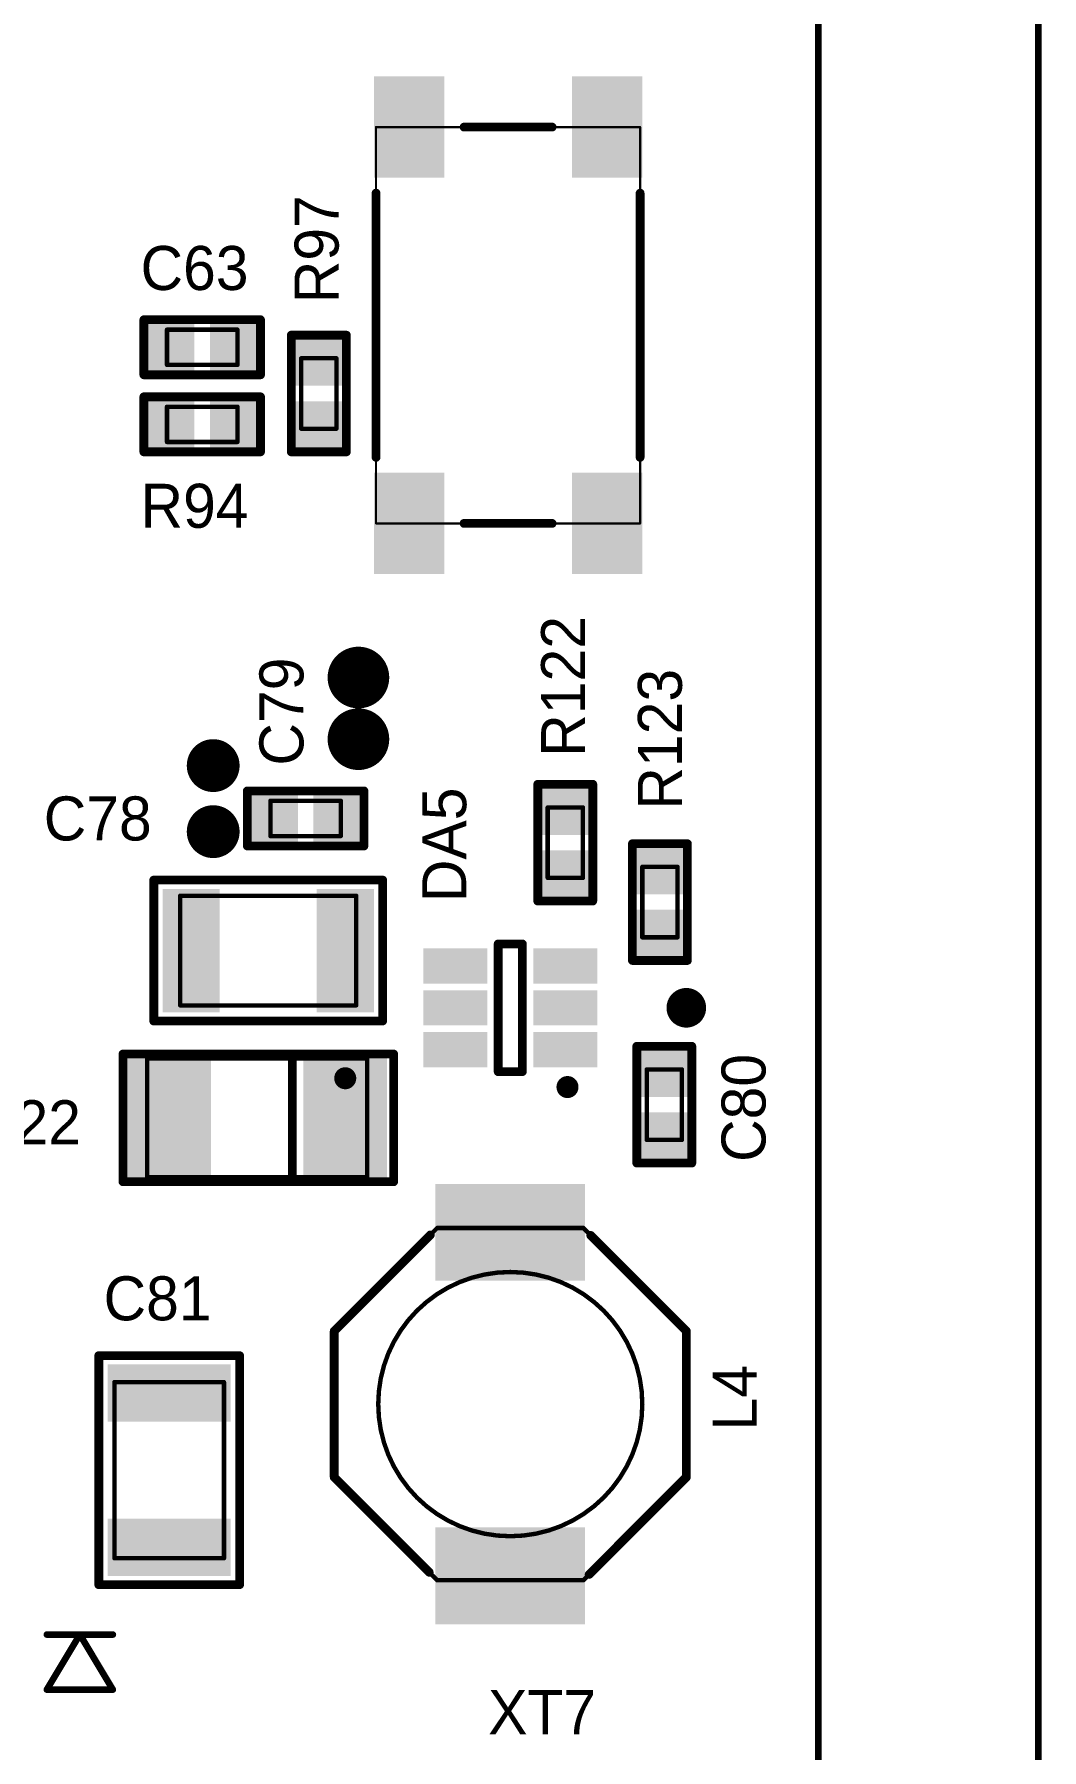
# Model space of a CAD drawing. Header units: millimetres. Extents: x 401 to 511, y 209 to 411.
# Drawn here: x 488.04 to 510.93, y 241.1 to 280.06 of the extents above; entities that cross this region are included whole.
import ezdxf

# ---------------------------------------------------------------- set-up
doc = ezdxf.new("R2010")
doc.units = ezdxf.units.MM
for name, color, linetype in [('BottomSolder', 6, 'Continuous'), ('KeepOutLayer', 6, 'Continuous'), ('Mechanical1', 6, 'Continuous'), ('MultiLayer', 9, 'Continuous'), ('TopOverlay', 2, 'Continuous'), ('TopSolder', 216, 'Continuous')]:
    doc.layers.add(name, color=color, linetype=linetype)

msp = doc.modelspace()

# ---------------------------------------------------------------- linework, layer by layer
at = {"layer": 'BottomSolder'}
for points, const_width in [([(495.05, 265.448, 1), (495.75, 265.448, 1)], 0.7), ([(495.05, 264.048, 1), (495.75, 264.048, 1)], 0.7), ([(491.8, 263.448, 1), (492.4, 263.448, 1)], 0.6), ([(491.8, 261.948, 1), (492.4, 261.948, 1)], 0.6), ([(502.625, 257.948, 1), (503.075, 257.948, 1)], 0.45)]:
    msp.add_lwpolyline(points, format="xyb", close=True, dxfattribs=dict(at, const_width=const_width))
at = {"layer": 'KeepOutLayer', "const_width": 0.15}
for points in [[(505.85, 210.448), (505.85, 410.448)], [(510.85, 210.448), (510.85, 410.448)]]:
    msp.add_lwpolyline(points, dxfattribs=at)
at = {"layer": 'Mechanical1'}
for points, const_width in [([(495.8, 277.948), (501.8, 277.948)], 0.05), ([(495.8, 268.948), (495.8, 277.948)], 0.05), ([(501.8, 268.948), (501.8, 277.948)], 0.05), ([(491.05, 273.348), (492.65, 273.348)], 0.1), ([(491.05, 272.547), (491.05, 273.348)], 0.1), ([(492.65, 272.547), (492.65, 273.348)], 0.1), ([(494.1, 272.698), (494.9, 272.698)], 0.1), ([(494.1, 271.098), (494.1, 272.698)], 0.1), ([(494.9, 271.098), (494.9, 272.698)], 0.1), ([(491.05, 272.547), (492.65, 272.547)], 0.1), ([(491.05, 270.797), (491.05, 271.598)], 0.1), ([(491.05, 271.598), (492.65, 271.598)], 0.1), ([(492.65, 270.797), (492.65, 271.598)], 0.1), ([(494.1, 271.098), (494.9, 271.098)], 0.1), ([(491.05, 270.797), (492.65, 270.797)], 0.1), ([(495.8, 268.948), (501.8, 268.948)], 0.05), ([(493.4, 261.848), (493.4, 262.648)], 0.1), ([(493.4, 262.648), (495, 262.648)], 0.1), ([(495, 261.848), (495, 262.648)], 0.1), ([(499.7, 260.898), (499.7, 262.498)], 0.1), ([(499.7, 262.498), (500.5, 262.498)], 0.1), ([(500.5, 260.898), (500.5, 262.498)], 0.1), ([(493.4, 261.848), (495, 261.848)], 0.1), ([(501.85, 259.548), (501.85, 261.148)], 0.1), ([(501.85, 261.148), (502.65, 261.148)], 0.1), ([(502.65, 259.548), (502.65, 261.148)], 0.1), ([(499.7, 260.898), (500.5, 260.898)], 0.1), ([(491.35, 260.492), (495.35, 260.492)], 0.1), ([(491.35, 258.003), (491.35, 260.492)], 0.1), ([(495.35, 258.003), (495.35, 260.492)], 0.1), ([(501.85, 259.548), (502.65, 259.548)], 0.1), ([(491.35, 258.003), (495.35, 258.003)], 0.1), ([(490.6, 254.098), (490.6, 256.798)], 0.1), ([(490.6, 256.798), (495.6, 256.798)], 0.1), ([(495.6, 254.098), (495.6, 256.798)], 0.1), ([(501.95, 254.948), (501.95, 256.548)], 0.1), ([(501.95, 256.548), (502.75, 256.548)], 0.1), ([(502.75, 254.948), (502.75, 256.548)], 0.1), ([(501.95, 254.948), (502.75, 254.948)], 0.1), ([(490.6, 254.098), (495.6, 254.098)], 0.1), ([(494.85, 250.608), (497.19, 252.948)], 0.1), ([(497.19, 252.948), (500.51, 252.948)], 0.1), ([(500.51, 252.948), (502.85, 250.608)], 0.1), ([(494.85, 247.288), (494.85, 250.608)], 0.1), ([(502.85, 247.288), (502.85, 250.608)], 0.1), ([(489.856, 245.447), (489.856, 249.448)], 0.1), ([(489.856, 249.448), (492.345, 249.448)], 0.1), ([(492.345, 245.447), (492.345, 249.448)], 0.1), ([(494.85, 247.288), (497.19, 244.948)], 0.1), ([(500.51, 244.948), (502.85, 247.288)], 0.1), ([(489.856, 245.447), (492.345, 245.447)], 0.1), ([(497.19, 244.948), (500.51, 244.948)], 0.1)]:
    msp.add_lwpolyline(points, dxfattribs=dict(at, const_width=const_width))
for points, const_width in [([(495.787, 277.948, 1), (495.812, 277.948, 1)], 0.025), ([(495.787, 277.948, 1), (495.812, 277.948, 1)], 0.025), ([(501.787, 277.948, 1), (501.812, 277.948, 1)], 0.025), ([(501.787, 277.948, 1), (501.812, 277.948, 1)], 0.025), ([(491.025, 273.348, 1), (491.075, 273.348, 1)], 0.05), ([(491.025, 273.348, 1), (491.075, 273.348, 1)], 0.05), ([(492.625, 273.348, 1), (492.675, 273.348, 1)], 0.05), ([(492.625, 273.348, 1), (492.675, 273.348, 1)], 0.05), ([(494.075, 272.698, 1), (494.125, 272.698, 1)], 0.05), ([(494.075, 272.698, 1), (494.125, 272.698, 1)], 0.05), ([(494.875, 272.698, 1), (494.925, 272.698, 1)], 0.05), ([(494.875, 272.698, 1), (494.925, 272.698, 1)], 0.05), ([(491.025, 272.547, 1), (491.075, 272.547, 1)], 0.05), ([(491.025, 272.547, 1), (491.075, 272.547, 1)], 0.05), ([(492.625, 272.547, 1), (492.675, 272.547, 1)], 0.05), ([(492.625, 272.547, 1), (492.675, 272.547, 1)], 0.05), ([(491.025, 271.598, 1), (491.075, 271.598, 1)], 0.05), ([(491.025, 271.598, 1), (491.075, 271.598, 1)], 0.05), ([(492.625, 271.598, 1), (492.675, 271.598, 1)], 0.05), ([(492.625, 271.598, 1), (492.675, 271.598, 1)], 0.05), ([(494.075, 271.098, 1), (494.125, 271.098, 1)], 0.05), ([(494.075, 271.098, 1), (494.125, 271.098, 1)], 0.05), ([(494.875, 271.098, 1), (494.925, 271.098, 1)], 0.05), ([(494.875, 271.098, 1), (494.925, 271.098, 1)], 0.05), ([(491.025, 270.797, 1), (491.075, 270.797, 1)], 0.05), ([(491.025, 270.797, 1), (491.075, 270.797, 1)], 0.05), ([(492.625, 270.797, 1), (492.675, 270.797, 1)], 0.05), ([(492.625, 270.797, 1), (492.675, 270.797, 1)], 0.05), ([(495.787, 268.948, 1), (495.812, 268.948, 1)], 0.025), ([(495.787, 268.948, 1), (495.812, 268.948, 1)], 0.025), ([(501.787, 268.948, 1), (501.812, 268.948, 1)], 0.025), ([(501.787, 268.948, 1), (501.812, 268.948, 1)], 0.025), ([(493.375, 262.648, 1), (493.425, 262.648, 1)], 0.05), ([(493.375, 262.648, 1), (493.425, 262.648, 1)], 0.05), ([(494.975, 262.648, 1), (495.025, 262.648, 1)], 0.05), ([(494.975, 262.648, 1), (495.025, 262.648, 1)], 0.05), ([(499.675, 262.498, 1), (499.725, 262.498, 1)], 0.05), ([(499.675, 262.498, 1), (499.725, 262.498, 1)], 0.05), ([(500.475, 262.498, 1), (500.525, 262.498, 1)], 0.05), ([(500.475, 262.498, 1), (500.525, 262.498, 1)], 0.05), ([(493.375, 261.848, 1), (493.425, 261.848, 1)], 0.05), ([(493.375, 261.848, 1), (493.425, 261.848, 1)], 0.05), ([(494.975, 261.848, 1), (495.025, 261.848, 1)], 0.05), ([(494.975, 261.848, 1), (495.025, 261.848, 1)], 0.05), ([(501.825, 261.148, 1), (501.875, 261.148, 1)], 0.05), ([(501.825, 261.148, 1), (501.875, 261.148, 1)], 0.05), ([(502.625, 261.148, 1), (502.675, 261.148, 1)], 0.05), ([(502.625, 261.148, 1), (502.675, 261.148, 1)], 0.05), ([(499.675, 260.898, 1), (499.725, 260.898, 1)], 0.05), ([(499.675, 260.898, 1), (499.725, 260.898, 1)], 0.05), ([(500.475, 260.898, 1), (500.525, 260.898, 1)], 0.05), ([(500.475, 260.898, 1), (500.525, 260.898, 1)], 0.05), ([(491.325, 260.492, 1), (491.375, 260.492, 1)], 0.05), ([(491.325, 260.492, 1), (491.375, 260.492, 1)], 0.05), ([(495.325, 260.492, 1), (495.375, 260.492, 1)], 0.05), ([(495.325, 260.492, 1), (495.375, 260.492, 1)], 0.05), ([(501.825, 259.548, 1), (501.875, 259.548, 1)], 0.05), ([(501.825, 259.548, 1), (501.875, 259.548, 1)], 0.05), ([(502.625, 259.548, 1), (502.675, 259.548, 1)], 0.05), ([(502.625, 259.548, 1), (502.675, 259.548, 1)], 0.05), ([(491.325, 258.003, 1), (491.375, 258.003, 1)], 0.05), ([(491.325, 258.003, 1), (491.375, 258.003, 1)], 0.05), ([(495.325, 258.003, 1), (495.375, 258.003, 1)], 0.05), ([(495.325, 258.003, 1), (495.375, 258.003, 1)], 0.05), ([(490.575, 256.798, 1), (490.625, 256.798, 1)], 0.05), ([(490.575, 256.798, 1), (490.625, 256.798, 1)], 0.05), ([(495.575, 256.798, 1), (495.625, 256.798, 1)], 0.05), ([(495.575, 256.798, 1), (495.625, 256.798, 1)], 0.05), ([(494.975, 256.348, 1), (495.225, 256.348, 1)], 0.25), ([(501.925, 256.548, 1), (501.975, 256.548, 1)], 0.05), ([(501.925, 256.548, 1), (501.975, 256.548, 1)], 0.05), ([(502.725, 256.548, 1), (502.775, 256.548, 1)], 0.05), ([(502.725, 256.548, 1), (502.775, 256.548, 1)], 0.05), ([(501.925, 254.948, 1), (501.975, 254.948, 1)], 0.05), ([(501.925, 254.948, 1), (501.975, 254.948, 1)], 0.05), ([(502.725, 254.948, 1), (502.775, 254.948, 1)], 0.05), ([(502.725, 254.948, 1), (502.775, 254.948, 1)], 0.05), ([(490.575, 254.098, 1), (490.625, 254.098, 1)], 0.05), ([(490.575, 254.098, 1), (490.625, 254.098, 1)], 0.05), ([(495.575, 254.098, 1), (495.625, 254.098, 1)], 0.05), ([(495.575, 254.098, 1), (495.625, 254.098, 1)], 0.05), ([(497.165, 252.948, 1), (497.215, 252.948, 1)], 0.05), ([(497.165, 252.948, 1), (497.215, 252.948, 1)], 0.05), ([(500.485, 252.948, 1), (500.535, 252.948, 1)], 0.05), ([(500.485, 252.948, 1), (500.535, 252.948, 1)], 0.05), ([(501.85, 248.948, 1), (495.85, 248.948, 1)], 0.1), ([(494.825, 250.608, 1), (494.875, 250.608, 1)], 0.05), ([(494.825, 250.608, 1), (494.875, 250.608, 1)], 0.05), ([(502.825, 250.608, 1), (502.875, 250.608, 1)], 0.05), ([(502.825, 250.608, 1), (502.875, 250.608, 1)], 0.05), ([(489.831, 249.448, 1), (489.881, 249.448, 1)], 0.05), ([(489.831, 249.448, 1), (489.881, 249.448, 1)], 0.05), ([(492.32, 249.448, 1), (492.37, 249.448, 1)], 0.05), ([(492.32, 249.448, 1), (492.37, 249.448, 1)], 0.05), ([(495.825, 248.948, 1), (495.875, 248.948, 1)], 0.05), ([(501.825, 248.948, 1), (501.875, 248.948, 1)], 0.05), ([(494.825, 247.288, 1), (494.875, 247.288, 1)], 0.05), ([(494.825, 247.288, 1), (494.875, 247.288, 1)], 0.05), ([(502.825, 247.288, 1), (502.875, 247.288, 1)], 0.05), ([(502.825, 247.288, 1), (502.875, 247.288, 1)], 0.05), ([(489.831, 245.447, 1), (489.881, 245.447, 1)], 0.05), ([(489.831, 245.447, 1), (489.881, 245.447, 1)], 0.05), ([(492.32, 245.447, 1), (492.37, 245.447, 1)], 0.05), ([(492.32, 245.447, 1), (492.37, 245.447, 1)], 0.05), ([(497.165, 244.948, 1), (497.215, 244.948, 1)], 0.05), ([(497.165, 244.948, 1), (497.215, 244.948, 1)], 0.05), ([(500.485, 244.948, 1), (500.535, 244.948, 1)], 0.05), ([(500.485, 244.948, 1), (500.535, 244.948, 1)], 0.05)]:
    msp.add_lwpolyline(points, format="xyb", close=True, dxfattribs=dict(at, const_width=const_width))
at = {"layer": 'MultiLayer'}
for points, const_width in [([(495.1, 265.448, 1), (495.7, 265.448, 1)], 0.6), ([(495.1, 264.048, 1), (495.7, 264.048, 1)], 0.6), ([(491.85, 263.448, 1), (492.35, 263.448, 1)], 0.5), ([(491.85, 261.948, 1), (492.35, 261.948, 1)], 0.5), ([(502.675, 257.948, 1), (503.025, 257.948, 1)], 0.35)]:
    msp.add_lwpolyline(points, format="xyb", close=True, dxfattribs=dict(at, const_width=const_width))
at = {"layer": 'TopOverlay'}
for points, const_width in [([(497.8, 277.948), (499.8, 277.948)], 0.2), ([(495.8, 270.448), (495.8, 276.448)], 0.2), ([(501.8, 270.448), (501.8, 276.448)], 0.2), ([(490.525, 273.573), (493.175, 273.573)], 0.2), ([(490.525, 272.323), (490.525, 273.573)], 0.2), ([(493.175, 272.323), (493.175, 273.573)], 0.2), ([(493.875, 273.223), (495.125, 273.223)], 0.2), ([(493.875, 270.573), (493.875, 273.223)], 0.2), ([(495.125, 270.573), (495.125, 273.223)], 0.2), ([(490.525, 272.323), (493.175, 272.323)], 0.2), ([(490.525, 270.573), (490.525, 271.823)], 0.2), ([(490.525, 271.823), (493.175, 271.823)], 0.2), ([(493.175, 270.573), (493.175, 271.823)], 0.2), ([(490.525, 270.573), (493.175, 270.573)], 0.2), ([(493.875, 270.573), (495.125, 270.573)], 0.2), ([(497.8, 268.948), (499.8, 268.948)], 0.2), ([(492.875, 261.623), (492.875, 262.873)], 0.2), ([(492.875, 262.873), (495.525, 262.873)], 0.2), ([(495.525, 261.623), (495.525, 262.873)], 0.2), ([(499.475, 260.373), (499.475, 263.023)], 0.2), ([(499.475, 263.023), (500.725, 263.023)], 0.2), ([(500.725, 260.373), (500.725, 263.023)], 0.2), ([(492.875, 261.623), (495.525, 261.623)], 0.2), ([(501.625, 259.023), (501.625, 261.673)], 0.2), ([(501.625, 261.673), (502.875, 261.673)], 0.2), ([(502.875, 259.023), (502.875, 261.673)], 0.2), ([(490.75, 257.648), (490.75, 260.848)], 0.2), ([(490.75, 260.848), (495.95, 260.848)], 0.2), ([(495.95, 257.648), (495.95, 260.848)], 0.2), ([(499.475, 260.373), (500.725, 260.373)], 0.2), ([(498.575, 256.498), (498.575, 259.398)], 0.2), ([(498.575, 259.398), (499.125, 259.398)], 0.2), ([(499.125, 256.498), (499.125, 259.398)], 0.2), ([(501.625, 259.023), (502.875, 259.023)], 0.2), ([(490.75, 257.648), (495.95, 257.648)], 0.2), ([(501.725, 254.423), (501.725, 257.073)], 0.2), ([(501.725, 257.073), (502.975, 257.073)], 0.2), ([(502.975, 254.423), (502.975, 257.073)], 0.2), ([(490.05, 253.998), (490.05, 256.898)], 0.2), ([(490.05, 256.898), (496.2, 256.898)], 0.2), ([(493.9, 253.998), (493.9, 256.898)], 0.2), ([(496.2, 253.998), (496.2, 256.898)], 0.2), ([(498.575, 256.498), (499.125, 256.498)], 0.2), ([(501.725, 254.423), (502.975, 254.423)], 0.2), ([(490.05, 253.998), (496.2, 253.998)], 0.2), ([(494.85, 250.608), (497.033, 252.79)], 0.2), ([(500.68, 252.778), (502.85, 250.608)], 0.2), ([(494.85, 247.288), (494.85, 250.608)], 0.2), ([(502.85, 247.288), (502.85, 250.608)], 0.2), ([(489.5, 250.048), (492.7, 250.048)], 0.2), ([(489.5, 244.848), (489.5, 250.048)], 0.2), ([(492.7, 244.848), (492.7, 250.048)], 0.2), ([(494.85, 247.288), (497.007, 245.13)], 0.2), ([(500.642, 245.08), (502.85, 247.288)], 0.2), ([(489.5, 244.848), (492.7, 244.848)], 0.2), ([(488.32, 243.714), (489.82, 243.714)], 0.15), ([(488.32, 242.464), (489.07, 243.714)], 0.15), ([(489.07, 243.714), (489.82, 242.464)], 0.15), ([(488.32, 242.464), (489.82, 242.464)], 0.15)]:
    msp.add_lwpolyline(points, dxfattribs=dict(at, const_width=const_width))
for points, const_width in [([(497.75, 277.948, 1), (497.85, 277.948, 1)], 0.1), ([(499.75, 277.948, 1), (499.85, 277.948, 1)], 0.1), ([(495.75, 276.448, 1), (495.85, 276.448, 1)], 0.1), ([(501.75, 276.448, 1), (501.85, 276.448, 1)], 0.1), ([(490.475, 273.573, 1), (490.575, 273.573, 1)], 0.1), ([(490.475, 273.573, 1), (490.575, 273.573, 1)], 0.1), ([(493.125, 273.573, 1), (493.225, 273.573, 1)], 0.1), ([(493.125, 273.573, 1), (493.225, 273.573, 1)], 0.1), ([(493.825, 273.223, 1), (493.925, 273.223, 1)], 0.1), ([(493.825, 273.223, 1), (493.925, 273.223, 1)], 0.1), ([(495.075, 273.223, 1), (495.175, 273.223, 1)], 0.1), ([(495.075, 273.223, 1), (495.175, 273.223, 1)], 0.1), ([(490.475, 272.323, 1), (490.575, 272.323, 1)], 0.1), ([(490.475, 272.323, 1), (490.575, 272.323, 1)], 0.1), ([(493.125, 272.323, 1), (493.225, 272.323, 1)], 0.1), ([(493.125, 272.323, 1), (493.225, 272.323, 1)], 0.1), ([(490.475, 271.823, 1), (490.575, 271.823, 1)], 0.1), ([(490.475, 271.823, 1), (490.575, 271.823, 1)], 0.1), ([(493.125, 271.823, 1), (493.225, 271.823, 1)], 0.1), ([(493.125, 271.823, 1), (493.225, 271.823, 1)], 0.1), ([(490.475, 270.573, 1), (490.575, 270.573, 1)], 0.1), ([(490.475, 270.573, 1), (490.575, 270.573, 1)], 0.1), ([(493.125, 270.573, 1), (493.225, 270.573, 1)], 0.1), ([(493.125, 270.573, 1), (493.225, 270.573, 1)], 0.1), ([(493.825, 270.573, 1), (493.925, 270.573, 1)], 0.1), ([(493.825, 270.573, 1), (493.925, 270.573, 1)], 0.1), ([(495.075, 270.573, 1), (495.175, 270.573, 1)], 0.1), ([(495.075, 270.573, 1), (495.175, 270.573, 1)], 0.1), ([(495.75, 270.448, 1), (495.85, 270.448, 1)], 0.1), ([(501.75, 270.448, 1), (501.85, 270.448, 1)], 0.1), ([(497.75, 268.948, 1), (497.85, 268.948, 1)], 0.1), ([(499.75, 268.948, 1), (499.85, 268.948, 1)], 0.1), ([(492.825, 262.873, 1), (492.925, 262.873, 1)], 0.1), ([(492.825, 262.873, 1), (492.925, 262.873, 1)], 0.1), ([(495.475, 262.873, 1), (495.575, 262.873, 1)], 0.1), ([(495.475, 262.873, 1), (495.575, 262.873, 1)], 0.1), ([(499.425, 263.023, 1), (499.525, 263.023, 1)], 0.1), ([(499.425, 263.023, 1), (499.525, 263.023, 1)], 0.1), ([(500.675, 263.023, 1), (500.775, 263.023, 1)], 0.1), ([(500.675, 263.023, 1), (500.775, 263.023, 1)], 0.1), ([(492.825, 261.623, 1), (492.925, 261.623, 1)], 0.1), ([(492.825, 261.623, 1), (492.925, 261.623, 1)], 0.1), ([(495.475, 261.623, 1), (495.575, 261.623, 1)], 0.1), ([(495.475, 261.623, 1), (495.575, 261.623, 1)], 0.1), ([(501.575, 261.673, 1), (501.675, 261.673, 1)], 0.1), ([(501.575, 261.673, 1), (501.675, 261.673, 1)], 0.1), ([(502.825, 261.673, 1), (502.925, 261.673, 1)], 0.1), ([(502.825, 261.673, 1), (502.925, 261.673, 1)], 0.1), ([(490.7, 260.848, 1), (490.8, 260.848, 1)], 0.1), ([(490.7, 260.848, 1), (490.8, 260.848, 1)], 0.1), ([(495.9, 260.848, 1), (496, 260.848, 1)], 0.1), ([(495.9, 260.848, 1), (496, 260.848, 1)], 0.1), ([(499.425, 260.373, 1), (499.525, 260.373, 1)], 0.1), ([(499.425, 260.373, 1), (499.525, 260.373, 1)], 0.1), ([(500.675, 260.373, 1), (500.775, 260.373, 1)], 0.1), ([(500.675, 260.373, 1), (500.775, 260.373, 1)], 0.1), ([(498.525, 259.398, 1), (498.625, 259.398, 1)], 0.1), ([(498.525, 259.398, 1), (498.625, 259.398, 1)], 0.1), ([(499.075, 259.398, 1), (499.175, 259.398, 1)], 0.1), ([(499.075, 259.398, 1), (499.175, 259.398, 1)], 0.1), ([(501.575, 259.023, 1), (501.675, 259.023, 1)], 0.1), ([(501.575, 259.023, 1), (501.675, 259.023, 1)], 0.1), ([(502.825, 259.023, 1), (502.925, 259.023, 1)], 0.1), ([(502.825, 259.023, 1), (502.925, 259.023, 1)], 0.1), ([(490.7, 257.648, 1), (490.8, 257.648, 1)], 0.1), ([(490.7, 257.648, 1), (490.8, 257.648, 1)], 0.1), ([(495.9, 257.648, 1), (496, 257.648, 1)], 0.1), ([(495.9, 257.648, 1), (496, 257.648, 1)], 0.1), ([(501.675, 257.073, 1), (501.775, 257.073, 1)], 0.1), ([(501.675, 257.073, 1), (501.775, 257.073, 1)], 0.1), ([(502.925, 257.073, 1), (503.025, 257.073, 1)], 0.1), ([(502.925, 257.073, 1), (503.025, 257.073, 1)], 0.1), ([(490, 256.898, 1), (490.1, 256.898, 1)], 0.1), ([(490, 256.898, 1), (490.1, 256.898, 1)], 0.1), ([(493.85, 256.898, 1), (493.95, 256.898, 1)], 0.1), ([(496.15, 256.898, 1), (496.25, 256.898, 1)], 0.1), ([(496.15, 256.898, 1), (496.25, 256.898, 1)], 0.1), ([(498.525, 256.498, 1), (498.625, 256.498, 1)], 0.1), ([(498.525, 256.498, 1), (498.625, 256.498, 1)], 0.1), ([(499.075, 256.498, 1), (499.175, 256.498, 1)], 0.1), ([(499.075, 256.498, 1), (499.175, 256.498, 1)], 0.1), ([(500.275, 256.148, 1), (500.025, 256.148, 1)], 0.25), ([(499.962, 256.148, 1), (500.087, 256.148, 1)], 0.125), ([(500.212, 256.148, 1), (500.337, 256.148, 1)], 0.125), ([(501.675, 254.423, 1), (501.775, 254.423, 1)], 0.1), ([(501.675, 254.423, 1), (501.775, 254.423, 1)], 0.1), ([(502.925, 254.423, 1), (503.025, 254.423, 1)], 0.1), ([(502.925, 254.423, 1), (503.025, 254.423, 1)], 0.1), ([(490, 253.998, 1), (490.1, 253.998, 1)], 0.1), ([(490, 253.998, 1), (490.1, 253.998, 1)], 0.1), ([(493.85, 253.998, 1), (493.95, 253.998, 1)], 0.1), ([(496.15, 253.998, 1), (496.25, 253.998, 1)], 0.1), ([(496.15, 253.998, 1), (496.25, 253.998, 1)], 0.1), ([(496.983, 252.79, 1), (497.083, 252.79, 1)], 0.1), ([(500.63, 252.778, 1), (500.73, 252.778, 1)], 0.1), ([(494.8, 250.608, 1), (494.9, 250.608, 1)], 0.1), ([(494.8, 250.608, 1), (494.9, 250.608, 1)], 0.1), ([(502.8, 250.608, 1), (502.9, 250.608, 1)], 0.1), ([(502.8, 250.608, 1), (502.9, 250.608, 1)], 0.1), ([(489.45, 250.048, 1), (489.55, 250.048, 1)], 0.1), ([(489.45, 250.048, 1), (489.55, 250.048, 1)], 0.1), ([(492.65, 250.048, 1), (492.75, 250.048, 1)], 0.1), ([(492.65, 250.048, 1), (492.75, 250.048, 1)], 0.1), ([(494.8, 247.288, 1), (494.9, 247.288, 1)], 0.1), ([(494.8, 247.288, 1), (494.9, 247.288, 1)], 0.1), ([(502.8, 247.288, 1), (502.9, 247.288, 1)], 0.1), ([(502.8, 247.288, 1), (502.9, 247.288, 1)], 0.1), ([(496.957, 245.13, 1), (497.057, 245.13, 1)], 0.1), ([(500.592, 245.08, 1), (500.692, 245.08, 1)], 0.1), ([(489.45, 244.848, 1), (489.55, 244.848, 1)], 0.1), ([(489.45, 244.848, 1), (489.55, 244.848, 1)], 0.1), ([(492.65, 244.848, 1), (492.75, 244.848, 1)], 0.1), ([(492.65, 244.848, 1), (492.75, 244.848, 1)], 0.1), ([(488.283, 243.714, 1), (488.358, 243.714, 1)], 0.075), ([(489.033, 243.714, 1), (489.108, 243.714, 1)], 0.075), ([(489.033, 243.714, 1), (489.108, 243.714, 1)], 0.075), ([(489.783, 243.714, 1), (489.858, 243.714, 1)], 0.075), ([(488.283, 242.464, 1), (488.358, 242.464, 1)], 0.075), ([(488.283, 242.464, 1), (488.358, 242.464, 1)], 0.075), ([(489.783, 242.464, 1), (489.858, 242.464, 1)], 0.075), ([(489.783, 242.464, 1), (489.858, 242.464, 1)], 0.075)]:
    msp.add_lwpolyline(points, format="xyb", close=True, dxfattribs=dict(at, const_width=const_width))
at = {"layer": 'TopSolder'}
for points, const_width in [([(495.05, 265.448, 1), (495.75, 265.448, 1)], 0.7), ([(495.05, 264.048, 1), (495.75, 264.048, 1)], 0.7), ([(491.8, 263.448, 1), (492.4, 263.448, 1)], 0.6), ([(491.8, 261.948, 1), (492.4, 261.948, 1)], 0.6), ([(502.625, 257.948, 1), (503.075, 257.948, 1)], 0.45)]:
    msp.add_lwpolyline(points, format="xyb", close=True, dxfattribs=dict(at, const_width=const_width))
for points in [[(497.35, 276.798), (497.35, 279.098), (495.75, 276.798), (495.75, 279.098)], [(501.85, 276.798), (501.85, 279.098), (500.25, 276.798), (500.25, 279.098)], [(490.625, 273.473), (490.625, 272.423), (491.675, 273.473), (491.675, 272.423)], [(492.025, 273.473), (492.025, 272.423), (493.075, 273.473), (493.075, 272.423)], [(493.975, 272.073), (495.025, 272.073), (493.975, 273.123), (495.025, 273.123)], [(490.625, 271.723), (490.625, 270.673), (491.675, 271.723), (491.675, 270.673)], [(492.025, 271.723), (492.025, 270.673), (493.075, 271.723), (493.075, 270.673)], [(493.975, 270.673), (495.025, 270.673), (493.975, 271.723), (495.025, 271.723)], [(497.35, 267.798), (497.35, 270.098), (495.75, 267.798), (495.75, 270.098)], [(501.85, 267.798), (501.85, 270.098), (500.25, 267.798), (500.25, 270.098)], [(494.025, 261.723), (494.025, 262.773), (492.975, 261.723), (492.975, 262.773)], [(495.425, 261.723), (495.425, 262.773), (494.375, 261.723), (494.375, 262.773)], [(500.625, 262.923), (499.575, 262.923), (500.625, 261.873), (499.575, 261.873)], [(500.625, 261.523), (499.575, 261.523), (500.625, 260.473), (499.575, 260.473)], [(501.725, 260.523), (502.775, 260.523), (501.725, 261.573), (502.775, 261.573)], [(492.25, 257.848), (492.25, 260.648), (490.95, 257.848), (490.95, 260.648)], [(495.75, 257.848), (495.75, 260.648), (494.45, 257.848), (494.45, 260.648)], [(501.725, 259.123), (502.775, 259.123), (501.725, 260.173), (502.775, 260.173)], [(498.325, 259.298), (496.875, 259.298), (498.325, 258.498), (496.875, 258.498)], [(500.825, 259.298), (499.375, 259.298), (500.825, 258.498), (499.375, 258.498)], [(498.325, 258.348), (496.875, 258.348), (498.325, 257.548), (496.875, 257.548)], [(500.825, 258.348), (499.375, 258.348), (500.825, 257.548), (499.375, 257.548)], [(498.325, 257.398), (496.875, 257.398), (498.325, 256.598), (496.875, 256.598)], [(500.825, 257.398), (499.375, 257.398), (500.825, 256.598), (499.375, 256.598)], [(492.05, 254.098), (492.05, 256.798), (490.15, 254.098), (490.15, 256.798)], [(496.05, 254.098), (496.05, 256.798), (494.15, 254.098), (494.15, 256.798)], [(502.875, 256.973), (501.825, 256.973), (502.875, 255.923), (501.825, 255.923)], [(502.875, 255.573), (501.825, 255.573), (502.875, 254.523), (501.825, 254.523)], [(500.55, 253.948), (497.15, 253.948), (500.55, 251.748), (497.15, 251.748)], [(489.7, 248.548), (492.5, 248.548), (489.7, 249.848), (492.5, 249.848)], [(489.7, 245.048), (492.5, 245.048), (489.7, 246.348), (492.5, 246.348)], [(500.55, 246.148), (497.15, 246.148), (500.55, 243.948), (497.15, 243.948)]]:
    msp.add_solid(points, dxfattribs=at)

# ---------------------------------------------------------------- texts
at = {"layer": 'TopOverlay'}
for s, p in [('R97', (494.95, 273.948)), ('R122', (500.55, 263.648)), ('C79', (494.15, 263.448)), ('R123', (502.75, 262.448)), ('DA5', (497.85, 260.348)), ('C80', (504.65, 254.448)), ('L4', (504.45, 248.348))]:
    msp.add_text(s, height=1, rotation=90, dxfattribs=at).set_placement(p)
for s, p in [('C63', (490.45, 274.248)), ('R94', (490.45, 268.848)), ('C78', (488.25, 261.748)), ('VD22', (485.75, 254.848)), ('C81', (489.61, 250.85)), ('XT7', (498.348, 241.452))]:
    msp.add_text(s, height=1, dxfattribs=at).set_placement(p)

doc.saveas('drawing.dxf')
